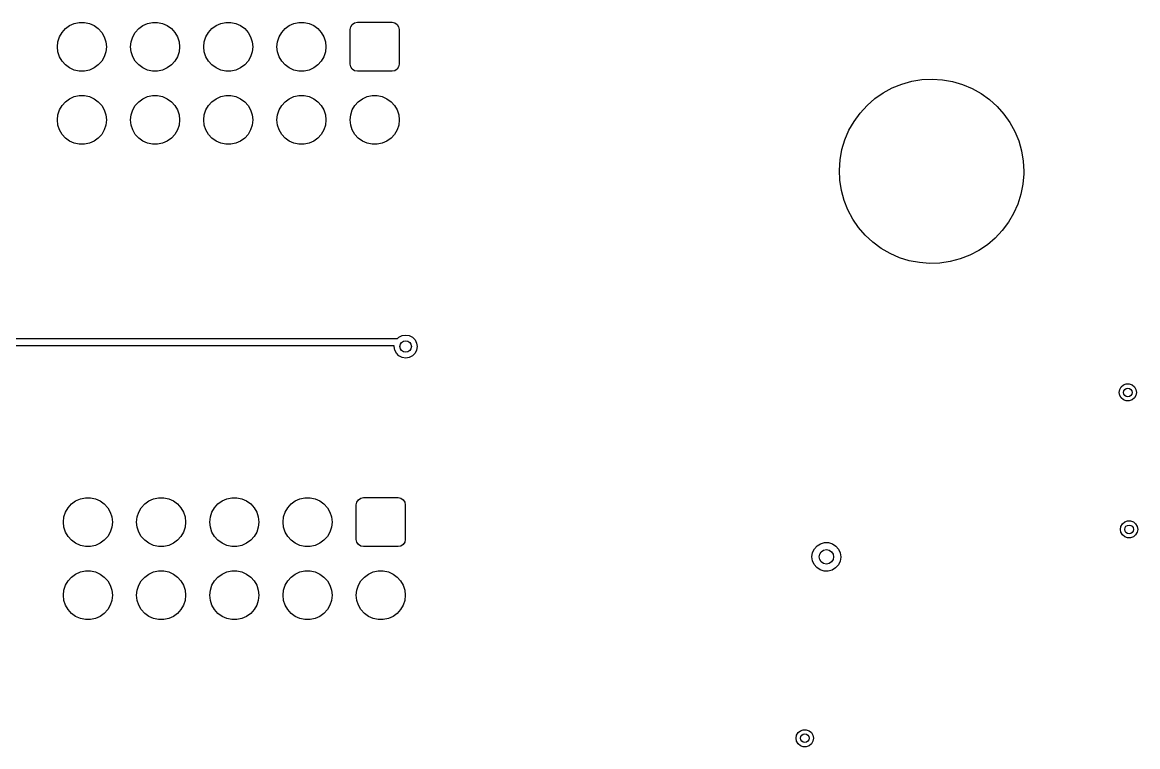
# Model space of a CAD drawing. Extents: x 2.07 to 8.39, y -4.89 to -0.98.
# Drawn here: x 6.864 to 8.388, y -1.98 to -0.99 of the extents above; entities that cross this region are included whole.
import ezdxf

# ---------------------------------------------------------------- set-up
doc = ezdxf.new("R2010")
doc.units = 0
doc.header["$MEASUREMENT"] = 0
doc.layers.add('BLACK', color=7, linetype='CONTINUOUS')

msp = doc.modelspace()

# ---------------------------------------------------------------- linework, layer by layer
at = {"layer": 'BLACK', "linetype": 'CONTINUOUS'}
for p, q in [((6.93533, -0.9917), (6.94217, -0.99024)), ((6.94217, -0.99024), (6.94917, -0.99024)), ((6.94917, -0.99024), (6.95601, -0.9917)), ((7.03533, -0.9917), (7.04217, -0.99024)), ((7.04217, -0.99024), (7.04917, -0.99024)), ((7.04917, -0.99024), (7.05601, -0.9917)), ((7.13533, -0.9917), (7.14217, -0.99024)), ((7.14217, -0.99024), (7.14917, -0.99024)), ((7.14917, -0.99024), (7.15601, -0.9917)), ((7.23533, -0.9917), (7.24217, -0.99024)), ((7.24217, -0.99024), (7.24917, -0.99024)), ((7.24917, -0.99024), (7.25601, -0.9917)), ((7.31828, -0.99081), (7.32205, -0.99006)), ((7.32205, -0.99006), (7.36929, -0.99006)), ((7.36929, -0.99006), (7.37306, -0.99081)), ((6.9151, -1.00991), (6.9186, -1.00385)), ((6.9186, -1.00385), (6.92328, -0.99865)), ((6.92328, -0.99865), (6.92894, -0.99454)), ((6.92894, -0.99454), (6.93533, -0.9917)), ((6.95601, -0.9917), (6.9624, -0.99454)), ((6.9624, -0.99454), (6.96806, -0.99865)), ((6.96806, -0.99865), (6.97274, -1.00385)), ((6.97274, -1.00385), (6.97624, -1.00991)), ((7.0151, -1.00991), (7.0186, -1.00385)), ((7.0186, -1.00385), (7.02328, -0.99865)), ((7.02328, -0.99865), (7.02894, -0.99454)), ((7.02894, -0.99454), (7.03533, -0.9917)), ((7.05601, -0.9917), (7.0624, -0.99454)), ((7.0624, -0.99454), (7.06806, -0.99865)), ((7.06806, -0.99865), (7.07274, -1.00385)), ((7.07274, -1.00385), (7.07624, -1.00991)), ((7.1151, -1.00991), (7.1186, -1.00385)), ((7.1186, -1.00385), (7.12328, -0.99865)), ((7.12328, -0.99865), (7.12894, -0.99454)), ((7.12894, -0.99454), (7.13533, -0.9917)), ((7.15601, -0.9917), (7.1624, -0.99454)), ((7.1624, -0.99454), (7.16806, -0.99865)), ((7.16806, -0.99865), (7.17274, -1.00385)), ((7.17274, -1.00385), (7.17624, -1.00991)), ((7.2151, -1.00991), (7.2186, -1.00385)), ((7.2186, -1.00385), (7.22328, -0.99865)), ((7.22328, -0.99865), (7.22894, -0.99454)), ((7.22894, -0.99454), (7.23533, -0.9917)), ((7.25601, -0.9917), (7.2624, -0.99454)), ((7.2624, -0.99454), (7.26806, -0.99865)), ((7.26806, -0.99865), (7.27274, -1.00385)), ((7.27274, -1.00385), (7.27624, -1.00991)), ((7.3122, -0.9999), (7.31295, -0.99613)), ((7.3122, -1.04715), (7.3122, -0.9999)), ((7.31295, -0.99613), (7.31509, -0.99294)), ((7.31509, -0.99294), (7.31828, -0.99081)), ((7.37306, -0.99081), (7.37625, -0.99294)), ((7.37625, -0.99294), (7.37838, -0.99613)), ((7.37838, -0.99613), (7.37913, -0.9999)), ((7.37913, -0.9999), (7.37913, -1.04715)), ((6.9122, -1.02352), (6.91294, -1.01657)), ((6.91294, -1.01657), (6.9151, -1.00991)), ((6.97624, -1.00991), (6.9784, -1.01657)), ((6.9784, -1.01657), (6.97913, -1.02352)), ((7.0122, -1.02352), (7.01294, -1.01657)), ((7.01294, -1.01657), (7.0151, -1.00991)), ((7.07624, -1.00991), (7.0784, -1.01657)), ((7.0784, -1.01657), (7.07913, -1.02352)), ((7.1122, -1.02352), (7.11294, -1.01657)), ((7.11294, -1.01657), (7.1151, -1.00991)), ((7.17624, -1.00991), (7.1784, -1.01657)), ((7.1784, -1.01657), (7.17913, -1.02352)), ((7.2122, -1.02352), (7.21294, -1.01657)), ((7.21294, -1.01657), (7.2151, -1.00991)), ((7.27624, -1.00991), (7.2784, -1.01657)), ((7.2784, -1.01657), (7.27913, -1.02352)), ((6.91294, -1.03048), (6.9122, -1.02352)), ((6.9151, -1.03713), (6.91294, -1.03048)), ((6.9784, -1.03048), (6.97624, -1.03713)), ((6.97913, -1.02352), (6.9784, -1.03048)), ((7.01294, -1.03048), (7.0122, -1.02352)), ((7.0151, -1.03713), (7.01294, -1.03048)), ((7.0784, -1.03048), (7.07624, -1.03713)), ((7.07913, -1.02352), (7.0784, -1.03048)), ((7.11294, -1.03048), (7.1122, -1.02352)), ((7.1151, -1.03713), (7.11294, -1.03048)), ((7.1784, -1.03048), (7.17624, -1.03713)), ((7.17913, -1.02352), (7.1784, -1.03048)), ((7.21294, -1.03048), (7.2122, -1.02352)), ((7.2151, -1.03713), (7.21294, -1.03048)), ((7.2784, -1.03048), (7.27624, -1.03713)), ((7.27913, -1.02352), (7.2784, -1.03048)), ((6.9186, -1.04319), (6.9151, -1.03713)), ((6.92328, -1.04839), (6.9186, -1.04319)), ((6.92894, -1.0525), (6.92328, -1.04839)), ((6.96806, -1.04839), (6.9624, -1.0525)), ((6.97274, -1.04319), (6.96806, -1.04839)), ((6.97624, -1.03713), (6.97274, -1.04319)), ((7.0186, -1.04319), (7.0151, -1.03713)), ((7.02328, -1.04839), (7.0186, -1.04319)), ((7.02894, -1.0525), (7.02328, -1.04839)), ((7.06806, -1.04839), (7.0624, -1.0525)), ((7.07274, -1.04319), (7.06806, -1.04839)), ((7.07624, -1.03713), (7.07274, -1.04319)), ((7.1186, -1.04319), (7.1151, -1.03713)), ((7.12328, -1.04839), (7.1186, -1.04319)), ((7.12894, -1.0525), (7.12328, -1.04839)), ((7.16806, -1.04839), (7.1624, -1.0525)), ((7.17274, -1.04319), (7.16806, -1.04839)), ((7.17624, -1.03713), (7.17274, -1.04319)), ((7.2186, -1.04319), (7.2151, -1.03713)), ((7.22328, -1.04839), (7.2186, -1.04319)), ((7.22894, -1.0525), (7.22328, -1.04839)), ((7.26806, -1.04839), (7.2624, -1.0525)), ((7.27274, -1.04319), (7.26806, -1.04839)), ((7.27624, -1.03713), (7.27274, -1.04319)), ((7.31295, -1.05091), (7.3122, -1.04715)), ((7.31509, -1.05411), (7.31295, -1.05091)), ((7.37838, -1.05091), (7.37625, -1.05411)), ((7.37913, -1.04715), (7.37838, -1.05091)), ((6.93533, -1.05535), (6.92894, -1.0525)), ((6.94217, -1.0568), (6.93533, -1.05535)), ((6.94917, -1.0568), (6.94217, -1.0568)), ((6.95601, -1.05535), (6.94917, -1.0568)), ((6.9624, -1.0525), (6.95601, -1.05535)), ((7.03533, -1.05535), (7.02894, -1.0525)), ((7.04217, -1.0568), (7.03533, -1.05535)), ((7.04917, -1.0568), (7.04217, -1.0568)), ((7.05601, -1.05535), (7.04917, -1.0568)), ((7.0624, -1.0525), (7.05601, -1.05535)), ((7.13533, -1.05535), (7.12894, -1.0525)), ((7.14217, -1.0568), (7.13533, -1.05535)), ((7.14917, -1.0568), (7.14217, -1.0568)), ((7.15601, -1.05535), (7.14917, -1.0568)), ((7.1624, -1.0525), (7.15601, -1.05535)), ((7.23533, -1.05535), (7.22894, -1.0525)), ((7.24217, -1.0568), (7.23533, -1.05535)), ((7.24917, -1.0568), (7.24217, -1.0568)), ((7.25601, -1.05535), (7.24917, -1.0568)), ((7.2624, -1.0525), (7.25601, -1.05535)), ((7.31828, -1.05624), (7.31509, -1.05411)), ((7.32205, -1.05699), (7.31828, -1.05624)), ((7.36929, -1.05699), (7.32205, -1.05699)), ((7.37306, -1.05624), (7.36929, -1.05699)), ((7.37625, -1.05411), (7.37306, -1.05624)), ((8.04029, -1.0864), (8.05266, -1.07971)), ((8.05266, -1.07971), (8.0657, -1.07444)), ((8.0657, -1.07444), (8.07925, -1.07066)), ((8.07925, -1.07066), (8.09313, -1.06841)), ((8.09313, -1.06841), (8.10718, -1.06772)), ((8.10718, -1.06772), (8.12122, -1.0686)), ((8.12122, -1.0686), (8.13507, -1.07105)), ((8.13507, -1.07105), (8.14856, -1.07502)), ((8.14856, -1.07502), (8.16153, -1.08047)), ((8.16153, -1.08047), (8.1738, -1.08733)), ((6.92328, -1.09865), (6.92894, -1.09454)), ((6.92894, -1.09454), (6.93533, -1.0917)), ((6.93533, -1.0917), (6.94217, -1.09024)), ((6.94217, -1.09024), (6.94917, -1.09024)), ((6.94917, -1.09024), (6.95601, -1.0917)), ((6.95601, -1.0917), (6.9624, -1.09454)), ((6.9624, -1.09454), (6.96806, -1.09865)), ((7.02328, -1.09865), (7.02894, -1.09454)), ((7.02894, -1.09454), (7.03533, -1.0917)), ((7.03533, -1.0917), (7.04217, -1.09024)), ((7.04217, -1.09024), (7.04917, -1.09024)), ((7.04917, -1.09024), (7.05601, -1.0917)), ((7.05601, -1.0917), (7.0624, -1.09454)), ((7.0624, -1.09454), (7.06806, -1.09865)), ((7.12328, -1.09865), (7.12894, -1.09454)), ((7.12894, -1.09454), (7.13533, -1.0917)), ((7.13533, -1.0917), (7.14217, -1.09024)), ((7.14217, -1.09024), (7.14917, -1.09024)), ((7.14917, -1.09024), (7.15601, -1.0917)), ((7.15601, -1.0917), (7.1624, -1.09454)), ((7.1624, -1.09454), (7.16806, -1.09865)), ((7.22328, -1.09865), (7.22894, -1.09454)), ((7.22894, -1.09454), (7.23533, -1.0917)), ((7.23533, -1.0917), (7.24217, -1.09024)), ((7.24217, -1.09024), (7.24917, -1.09024)), ((7.24917, -1.09024), (7.25601, -1.0917)), ((7.25601, -1.0917), (7.2624, -1.09454)), ((7.2624, -1.09454), (7.26806, -1.09865)), ((7.32328, -1.09865), (7.32894, -1.09454)), ((7.32894, -1.09454), (7.33533, -1.0917)), ((7.33533, -1.0917), (7.34217, -1.09024)), ((7.34217, -1.09024), (7.34917, -1.09024)), ((7.34917, -1.09024), (7.35601, -1.0917)), ((7.35601, -1.0917), (7.3624, -1.09454)), ((7.3624, -1.09454), (7.36806, -1.09865)), ((8.01815, -1.10369), (8.02874, -1.09442)), ((8.02874, -1.09442), (8.04029, -1.0864)), ((8.1738, -1.08733), (8.18524, -1.09552)), ((8.18524, -1.09552), (8.19569, -1.10493)), ((6.91294, -1.11657), (6.9151, -1.10991)), ((6.9151, -1.10991), (6.9186, -1.10385)), ((6.9186, -1.10385), (6.92328, -1.09865)), ((6.96806, -1.09865), (6.97274, -1.10385)), ((6.97274, -1.10385), (6.97624, -1.10991)), ((6.97624, -1.10991), (6.9784, -1.11657)), ((7.01294, -1.11657), (7.0151, -1.10991)), ((7.0151, -1.10991), (7.0186, -1.10385)), ((7.0186, -1.10385), (7.02328, -1.09865)), ((7.06806, -1.09865), (7.07274, -1.10385)), ((7.07274, -1.10385), (7.07624, -1.10991)), ((7.07624, -1.10991), (7.0784, -1.11657)), ((7.11294, -1.11657), (7.1151, -1.10991)), ((7.1151, -1.10991), (7.1186, -1.10385)), ((7.1186, -1.10385), (7.12328, -1.09865)), ((7.16806, -1.09865), (7.17274, -1.10385)), ((7.17274, -1.10385), (7.17624, -1.10991)), ((7.17624, -1.10991), (7.1784, -1.11657)), ((7.21294, -1.11657), (7.2151, -1.10991)), ((7.2151, -1.10991), (7.2186, -1.10385)), ((7.2186, -1.10385), (7.22328, -1.09865)), ((7.26806, -1.09865), (7.27274, -1.10385)), ((7.27274, -1.10385), (7.27624, -1.10991)), ((7.27624, -1.10991), (7.2784, -1.11657)), ((7.31294, -1.11657), (7.3151, -1.10991)), ((7.3151, -1.10991), (7.3186, -1.10385)), ((7.3186, -1.10385), (7.32328, -1.09865)), ((7.36806, -1.09865), (7.37274, -1.10385)), ((7.37274, -1.10385), (7.37624, -1.10991)), ((7.37624, -1.10991), (7.3784, -1.11657)), ((8.00867, -1.11408), (8.01815, -1.10369)), ((8.19569, -1.10493), (8.20503, -1.11545)), ((6.9122, -1.12352), (6.91294, -1.11657)), ((6.91294, -1.13048), (6.9122, -1.12352)), ((6.9784, -1.11657), (6.97913, -1.12352)), ((6.97913, -1.12352), (6.9784, -1.13048)), ((7.0122, -1.12352), (7.01294, -1.11657)), ((7.01294, -1.13048), (7.0122, -1.12352)), ((7.0784, -1.11657), (7.07913, -1.12352)), ((7.07913, -1.12352), (7.0784, -1.13048)), ((7.1122, -1.12352), (7.11294, -1.11657)), ((7.11294, -1.13048), (7.1122, -1.12352)), ((7.1784, -1.11657), (7.17913, -1.12352)), ((7.17913, -1.12352), (7.1784, -1.13048)), ((7.2122, -1.12352), (7.21294, -1.11657)), ((7.21294, -1.13048), (7.2122, -1.12352)), ((7.2784, -1.11657), (7.27913, -1.12352)), ((7.27913, -1.12352), (7.2784, -1.13048)), ((7.3122, -1.12352), (7.31294, -1.11657)), ((7.31294, -1.13048), (7.3122, -1.12352)), ((7.3784, -1.11657), (7.37913, -1.12352)), ((7.37913, -1.12352), (7.3784, -1.13048)), ((7.99345, -1.13768), (8.0004, -1.12545)), ((8.0004, -1.12545), (8.00867, -1.11408)), ((8.20503, -1.11545), (8.21314, -1.12694)), ((8.21314, -1.12694), (8.21992, -1.13926)), ((6.9151, -1.13713), (6.91294, -1.13048)), ((6.9186, -1.14319), (6.9151, -1.13713)), ((6.97624, -1.13713), (6.97274, -1.14319)), ((6.9784, -1.13048), (6.97624, -1.13713)), ((7.0151, -1.13713), (7.01294, -1.13048)), ((7.0186, -1.14319), (7.0151, -1.13713)), ((7.07624, -1.13713), (7.07274, -1.14319)), ((7.0784, -1.13048), (7.07624, -1.13713)), ((7.1151, -1.13713), (7.11294, -1.13048)), ((7.1186, -1.14319), (7.1151, -1.13713)), ((7.17624, -1.13713), (7.17274, -1.14319)), ((7.1784, -1.13048), (7.17624, -1.13713)), ((7.2151, -1.13713), (7.21294, -1.13048)), ((7.2186, -1.14319), (7.2151, -1.13713)), ((7.27624, -1.13713), (7.27274, -1.14319)), ((7.2784, -1.13048), (7.27624, -1.13713)), ((7.3151, -1.13713), (7.31294, -1.13048)), ((7.3186, -1.14319), (7.3151, -1.13713)), ((7.37624, -1.13713), (7.37274, -1.14319)), ((7.3784, -1.13048), (7.37624, -1.13713)), ((7.98791, -1.15061), (7.99345, -1.13768)), ((8.21992, -1.13926), (8.22528, -1.15227)), ((6.92328, -1.14839), (6.9186, -1.14319)), ((6.92894, -1.1525), (6.92328, -1.14839)), ((6.93533, -1.15535), (6.92894, -1.1525)), ((6.94217, -1.1568), (6.93533, -1.15535)), ((6.94917, -1.1568), (6.94217, -1.1568)), ((6.95601, -1.15535), (6.94917, -1.1568)), ((6.9624, -1.1525), (6.95601, -1.15535)), ((6.96806, -1.14839), (6.9624, -1.1525)), ((6.97274, -1.14319), (6.96806, -1.14839)), ((7.02328, -1.14839), (7.0186, -1.14319)), ((7.02894, -1.1525), (7.02328, -1.14839)), ((7.03533, -1.15535), (7.02894, -1.1525)), ((7.04217, -1.1568), (7.03533, -1.15535)), ((7.04917, -1.1568), (7.04217, -1.1568)), ((7.05601, -1.15535), (7.04917, -1.1568)), ((7.0624, -1.1525), (7.05601, -1.15535)), ((7.06806, -1.14839), (7.0624, -1.1525)), ((7.07274, -1.14319), (7.06806, -1.14839)), ((7.12328, -1.14839), (7.1186, -1.14319)), ((7.12894, -1.1525), (7.12328, -1.14839)), ((7.13533, -1.15535), (7.12894, -1.1525)), ((7.14217, -1.1568), (7.13533, -1.15535)), ((7.14917, -1.1568), (7.14217, -1.1568)), ((7.15601, -1.15535), (7.14917, -1.1568)), ((7.1624, -1.1525), (7.15601, -1.15535)), ((7.16806, -1.14839), (7.1624, -1.1525)), ((7.17274, -1.14319), (7.16806, -1.14839)), ((7.22328, -1.14839), (7.2186, -1.14319)), ((7.22894, -1.1525), (7.22328, -1.14839)), ((7.23533, -1.15535), (7.22894, -1.1525)), ((7.24217, -1.1568), (7.23533, -1.15535)), ((7.24917, -1.1568), (7.24217, -1.1568)), ((7.25601, -1.15535), (7.24917, -1.1568)), ((7.2624, -1.1525), (7.25601, -1.15535)), ((7.26806, -1.14839), (7.2624, -1.1525)), ((7.27274, -1.14319), (7.26806, -1.14839)), ((7.32328, -1.14839), (7.3186, -1.14319)), ((7.32894, -1.1525), (7.32328, -1.14839)), ((7.33533, -1.15535), (7.32894, -1.1525)), ((7.34217, -1.1568), (7.33533, -1.15535)), ((7.34917, -1.1568), (7.34217, -1.1568)), ((7.35601, -1.15535), (7.34917, -1.1568)), ((7.3624, -1.1525), (7.35601, -1.15535)), ((7.36806, -1.14839), (7.3624, -1.1525)), ((7.37274, -1.14319), (7.36806, -1.14839)), ((7.98385, -1.16408), (7.98791, -1.15061)), ((8.22528, -1.15227), (8.22915, -1.16579)), ((7.98131, -1.17791), (7.98385, -1.16408)), ((8.22915, -1.16579), (8.2315, -1.17966)), ((7.98033, -1.19194), (7.98131, -1.17791)), ((8.2315, -1.17966), (8.23228, -1.1937)), ((7.98092, -1.20599), (7.98033, -1.19194)), ((8.23223, -1.19722), (8.23106, -1.21123)), ((8.23228, -1.1937), (8.23223, -1.19722)), ((7.98307, -1.21989), (7.98092, -1.20599)), ((8.23106, -1.21123), (8.22833, -1.22503)), ((7.98676, -1.23347), (7.98307, -1.21989)), ((7.99193, -1.24655), (7.98676, -1.23347)), ((8.22833, -1.22503), (8.22407, -1.23844)), ((7.99854, -1.25896), (7.99193, -1.24655)), ((8.22407, -1.23844), (8.21835, -1.25129)), ((8.00648, -1.27057), (7.99854, -1.25896)), ((8.21123, -1.26342), (8.20281, -1.27468)), ((8.21835, -1.25129), (8.21123, -1.26342)), ((8.01567, -1.28122), (8.00648, -1.27057)), ((8.20281, -1.27468), (8.19318, -1.28494)), ((8.02599, -1.29077), (8.01567, -1.28122)), ((8.03731, -1.29912), (8.02599, -1.29077)), ((8.18247, -1.29405), (8.17081, -1.30192)), ((8.19318, -1.28494), (8.18247, -1.29405)), ((8.0495, -1.30615), (8.03731, -1.29912)), ((8.06238, -1.31178), (8.0495, -1.30615)), ((8.15834, -1.30843), (8.14523, -1.31352)), ((8.17081, -1.30192), (8.15834, -1.30843)), ((8.07582, -1.31594), (8.06238, -1.31178)), ((8.08964, -1.31858), (8.07582, -1.31594)), ((8.10366, -1.31966), (8.08964, -1.31858)), ((8.11772, -1.31917), (8.10366, -1.31966)), ((8.13163, -1.31711), (8.11772, -1.31917)), ((8.14523, -1.31352), (8.13163, -1.31711)), ((6.69802, -1.42224), (7.37698, -1.42224)), ((7.37698, -1.42224), (7.37872, -1.42051)), ((7.37872, -1.42051), (7.38311, -1.41827)), ((7.38311, -1.41827), (7.38797, -1.4175)), ((7.38797, -1.4175), (7.39284, -1.41827)), ((7.39284, -1.41827), (7.39723, -1.42051)), ((7.39723, -1.42051), (7.40071, -1.42399)), ((7.40071, -1.42399), (7.40295, -1.42838)), ((7.40295, -1.42838), (7.40372, -1.43325)), ((7.37241, -1.43209), (6.69802, -1.43209)), ((7.37222, -1.43325), (7.37241, -1.43209)), ((7.373, -1.43811), (7.37222, -1.43325)), ((7.37523, -1.4425), (7.373, -1.43811)), ((7.37872, -1.44599), (7.37523, -1.4425)), ((7.38311, -1.44823), (7.37872, -1.44599)), ((7.39723, -1.44599), (7.39284, -1.44823)), ((7.40071, -1.4425), (7.39723, -1.44599)), ((7.40295, -1.43811), (7.40071, -1.4425)), ((7.40372, -1.43325), (7.40295, -1.43811)), ((7.38797, -1.449), (7.38311, -1.44823)), ((7.39284, -1.44823), (7.38797, -1.449)), ((8.3625, -1.49591), (8.36321, -1.49187)), ((8.36321, -1.49187), (8.36526, -1.48831)), ((8.36526, -1.48831), (8.36841, -1.48568)), ((8.36841, -1.48568), (8.37226, -1.48427)), ((8.37226, -1.48427), (8.37636, -1.48427)), ((8.37636, -1.48427), (8.38022, -1.48568)), ((8.38022, -1.48568), (8.38336, -1.48831)), ((8.38336, -1.48831), (8.38541, -1.49187)), ((8.38541, -1.49187), (8.38612, -1.49591)), ((8.36321, -1.49995), (8.3625, -1.49591)), ((8.36526, -1.5035), (8.36321, -1.49995)), ((8.36841, -1.50613), (8.36526, -1.5035)), ((8.37226, -1.50754), (8.36841, -1.50613)), ((8.37636, -1.50754), (8.37226, -1.50754)), ((8.38022, -1.50613), (8.37636, -1.50754)), ((8.38336, -1.5035), (8.38022, -1.50613)), ((8.38541, -1.49995), (8.38336, -1.5035)), ((8.38612, -1.49591), (8.38541, -1.49995)), ((6.93154, -1.64826), (6.9372, -1.64415)), ((6.9372, -1.64415), (6.9436, -1.6413)), ((6.9436, -1.6413), (6.95044, -1.63985)), ((6.95044, -1.63985), (6.95744, -1.63985)), ((6.95744, -1.63985), (6.96428, -1.6413)), ((6.96428, -1.6413), (6.97067, -1.64415)), ((6.97067, -1.64415), (6.97633, -1.64826)), ((7.03154, -1.64826), (7.0372, -1.64415)), ((7.0372, -1.64415), (7.0436, -1.6413)), ((7.0436, -1.6413), (7.05044, -1.63985)), ((7.05044, -1.63985), (7.05743, -1.63985)), ((7.05743, -1.63985), (7.06428, -1.6413)), ((7.06428, -1.6413), (7.07067, -1.64415)), ((7.07067, -1.64415), (7.07633, -1.64826)), ((7.13154, -1.64826), (7.1372, -1.64415)), ((7.1372, -1.64415), (7.1436, -1.6413)), ((7.1436, -1.6413), (7.15044, -1.63985)), ((7.15044, -1.63985), (7.15743, -1.63985)), ((7.15743, -1.63985), (7.16428, -1.6413)), ((7.16428, -1.6413), (7.17067, -1.64415)), ((7.17067, -1.64415), (7.17633, -1.64826)), ((7.23154, -1.64826), (7.2372, -1.64415)), ((7.2372, -1.64415), (7.2436, -1.6413)), ((7.2436, -1.6413), (7.25044, -1.63985)), ((7.25044, -1.63985), (7.25744, -1.63985)), ((7.25744, -1.63985), (7.26428, -1.6413)), ((7.26428, -1.6413), (7.27067, -1.64415)), ((7.27067, -1.64415), (7.27633, -1.64826)), ((7.32122, -1.64574), (7.32336, -1.64255)), ((7.32336, -1.64255), (7.32655, -1.64041)), ((7.32655, -1.64041), (7.33031, -1.63967)), ((7.33031, -1.63967), (7.37756, -1.63967)), ((7.37756, -1.63967), (7.38133, -1.64041)), ((7.38133, -1.64041), (7.38452, -1.64255)), ((7.38452, -1.64255), (7.38665, -1.64574)), ((6.9212, -1.66617), (6.92337, -1.65952)), ((6.92337, -1.65952), (6.92686, -1.65346)), ((6.92686, -1.65346), (6.93154, -1.64826)), ((6.97633, -1.64826), (6.98101, -1.65346)), ((6.98101, -1.65346), (6.98451, -1.65952)), ((6.98451, -1.65952), (6.98667, -1.66617)), ((7.0212, -1.66617), (7.02337, -1.65952)), ((7.02337, -1.65952), (7.02686, -1.65346)), ((7.02686, -1.65346), (7.03154, -1.64826)), ((7.07633, -1.64826), (7.08101, -1.65346)), ((7.08101, -1.65346), (7.08451, -1.65952)), ((7.08451, -1.65952), (7.08667, -1.66617)), ((7.1212, -1.66617), (7.12337, -1.65952)), ((7.12337, -1.65952), (7.12686, -1.65346)), ((7.12686, -1.65346), (7.13154, -1.64826)), ((7.17633, -1.64826), (7.18101, -1.65346)), ((7.18101, -1.65346), (7.18451, -1.65952)), ((7.18451, -1.65952), (7.18667, -1.66617)), ((7.2212, -1.66617), (7.22337, -1.65952)), ((7.22337, -1.65952), (7.22686, -1.65346)), ((7.22686, -1.65346), (7.23154, -1.64826)), ((7.27633, -1.64826), (7.28101, -1.65346)), ((7.28101, -1.65346), (7.28451, -1.65952)), ((7.28451, -1.65952), (7.28667, -1.66617)), ((7.32047, -1.64951), (7.32122, -1.64574)), ((7.32047, -1.69675), (7.32047, -1.64951)), ((7.38665, -1.64574), (7.3874, -1.64951)), ((7.3874, -1.64951), (7.3874, -1.69675)), ((6.92047, -1.67313), (6.9212, -1.66617)), ((6.9212, -1.68009), (6.92047, -1.67313)), ((6.98667, -1.66617), (6.9874, -1.67313)), ((6.9874, -1.67313), (6.98667, -1.68009)), ((7.02047, -1.67313), (7.0212, -1.66617)), ((7.0212, -1.68009), (7.02047, -1.67313)), ((7.08667, -1.66617), (7.0874, -1.67313)), ((7.0874, -1.67313), (7.08667, -1.68009)), ((7.12047, -1.67313), (7.1212, -1.66617)), ((7.1212, -1.68009), (7.12047, -1.67313)), ((7.18667, -1.66617), (7.1874, -1.67313)), ((7.1874, -1.67313), (7.18667, -1.68009)), ((7.22047, -1.67313), (7.2212, -1.66617)), ((7.2212, -1.68009), (7.22047, -1.67313)), ((7.28667, -1.66617), (7.2874, -1.67313)), ((7.2874, -1.67313), (7.28667, -1.68009)), ((8.36489, -1.67903), (8.36694, -1.67548)), ((8.36694, -1.67548), (8.37008, -1.67284)), ((8.37008, -1.67284), (8.37393, -1.67144)), ((8.37393, -1.67144), (8.37804, -1.67144)), ((8.37804, -1.67144), (8.38189, -1.67284)), ((8.38189, -1.67284), (8.38503, -1.67548)), ((8.38503, -1.67548), (8.38708, -1.67903)), ((6.92337, -1.68674), (6.9212, -1.68009)), ((6.92686, -1.6928), (6.92337, -1.68674)), ((6.98451, -1.68674), (6.98101, -1.6928)), ((6.98667, -1.68009), (6.98451, -1.68674)), ((7.02337, -1.68674), (7.0212, -1.68009)), ((7.02686, -1.6928), (7.02337, -1.68674)), ((7.08451, -1.68674), (7.08101, -1.6928)), ((7.08667, -1.68009), (7.08451, -1.68674)), ((7.12337, -1.68674), (7.1212, -1.68009)), ((7.12686, -1.6928), (7.12337, -1.68674)), ((7.18451, -1.68674), (7.18101, -1.6928)), ((7.18667, -1.68009), (7.18451, -1.68674)), ((7.22337, -1.68674), (7.2212, -1.68009)), ((7.22686, -1.6928), (7.22337, -1.68674)), ((7.28451, -1.68674), (7.28101, -1.6928)), ((7.28667, -1.68009), (7.28451, -1.68674)), ((8.36417, -1.68307), (8.36489, -1.67903)), ((8.36489, -1.68711), (8.36417, -1.68307)), ((8.36694, -1.69066), (8.36489, -1.68711)), ((8.37008, -1.6933), (8.36694, -1.69066)), ((8.38503, -1.69066), (8.38189, -1.6933)), ((8.38708, -1.68711), (8.38503, -1.69066)), ((8.38708, -1.67903), (8.3878, -1.68307)), ((8.3878, -1.68307), (8.38708, -1.68711)), ((6.93154, -1.698), (6.92686, -1.6928)), ((6.9372, -1.70211), (6.93154, -1.698)), ((6.9436, -1.70496), (6.9372, -1.70211)), ((6.95044, -1.70641), (6.9436, -1.70496)), ((6.96428, -1.70496), (6.95744, -1.70641)), ((6.97067, -1.70211), (6.96428, -1.70496)), ((6.97633, -1.698), (6.97067, -1.70211)), ((6.98101, -1.6928), (6.97633, -1.698)), ((7.03154, -1.698), (7.02686, -1.6928)), ((7.0372, -1.70211), (7.03154, -1.698)), ((7.0436, -1.70496), (7.0372, -1.70211)), ((7.05044, -1.70641), (7.0436, -1.70496)), ((7.06428, -1.70496), (7.05743, -1.70641)), ((7.07067, -1.70211), (7.06428, -1.70496)), ((7.07633, -1.698), (7.07067, -1.70211)), ((7.08101, -1.6928), (7.07633, -1.698)), ((7.13154, -1.698), (7.12686, -1.6928)), ((7.1372, -1.70211), (7.13154, -1.698)), ((7.1436, -1.70496), (7.1372, -1.70211)), ((7.15044, -1.70641), (7.1436, -1.70496)), ((7.16428, -1.70496), (7.15743, -1.70641)), ((7.17067, -1.70211), (7.16428, -1.70496)), ((7.17633, -1.698), (7.17067, -1.70211)), ((7.18101, -1.6928), (7.17633, -1.698)), ((7.23154, -1.698), (7.22686, -1.6928)), ((7.2372, -1.70211), (7.23154, -1.698)), ((7.2436, -1.70496), (7.2372, -1.70211)), ((7.25044, -1.70641), (7.2436, -1.70496)), ((7.26428, -1.70496), (7.25744, -1.70641)), ((7.27067, -1.70211), (7.26428, -1.70496)), ((7.27633, -1.698), (7.27067, -1.70211)), ((7.28101, -1.6928), (7.27633, -1.698)), ((7.32122, -1.70052), (7.32047, -1.69675)), ((7.32336, -1.70371), (7.32122, -1.70052)), ((7.32655, -1.70585), (7.32336, -1.70371)), ((7.33031, -1.70659), (7.32655, -1.70585)), ((7.38133, -1.70585), (7.37756, -1.70659)), ((7.38452, -1.70371), (7.38133, -1.70585)), ((7.38665, -1.70052), (7.38452, -1.70371)), ((7.3874, -1.69675), (7.38665, -1.70052)), ((7.94615, -1.70986), (7.94984, -1.70568)), ((7.94984, -1.70568), (7.95456, -1.7027)), ((7.95456, -1.7027), (7.95993, -1.70117)), ((7.95993, -1.70117), (7.96551, -1.7012)), ((7.96551, -1.7012), (7.97086, -1.7028)), ((7.97086, -1.7028), (7.97554, -1.70584)), ((7.97554, -1.70584), (7.97918, -1.71006)), ((8.37393, -1.6947), (8.37008, -1.6933)), ((8.37804, -1.6947), (8.37393, -1.6947)), ((8.38189, -1.6933), (8.37804, -1.6947)), ((6.95744, -1.70641), (6.95044, -1.70641)), ((7.05743, -1.70641), (7.05044, -1.70641)), ((7.15743, -1.70641), (7.15044, -1.70641)), ((7.25744, -1.70641), (7.25044, -1.70641)), ((7.37756, -1.70659), (7.33031, -1.70659)), ((7.94291, -1.72043), (7.94377, -1.71491)), ((7.94364, -1.72596), (7.94291, -1.72043)), ((7.94377, -1.71491), (7.94615, -1.70986)), ((7.97918, -1.71006), (7.98149, -1.71514)), ((7.98228, -1.72115), (7.98135, -1.72665)), ((7.98149, -1.71514), (7.98228, -1.72067)), ((7.98228, -1.72067), (7.98228, -1.72115)), ((7.94589, -1.73107), (7.94364, -1.72596)), ((7.94948, -1.73534), (7.94589, -1.73107)), ((7.95412, -1.73844), (7.94948, -1.73534)), ((7.97517, -1.73581), (7.97042, -1.73874)), ((7.97892, -1.73168), (7.97517, -1.73581)), ((7.98135, -1.72665), (7.97892, -1.73168)), ((6.92686, -1.75346), (6.93154, -1.74826)), ((6.93154, -1.74826), (6.9372, -1.74415)), ((6.9372, -1.74415), (6.9436, -1.7413)), ((6.9436, -1.7413), (6.95044, -1.73985)), ((6.95044, -1.73985), (6.95744, -1.73985)), ((6.95744, -1.73985), (6.96428, -1.7413)), ((6.96428, -1.7413), (6.97067, -1.74415)), ((6.97067, -1.74415), (6.97633, -1.74826)), ((6.97633, -1.74826), (6.98101, -1.75346)), ((7.02686, -1.75346), (7.03154, -1.74826)), ((7.03154, -1.74826), (7.0372, -1.74415)), ((7.0372, -1.74415), (7.0436, -1.7413)), ((7.0436, -1.7413), (7.05044, -1.73985)), ((7.05044, -1.73985), (7.05743, -1.73985)), ((7.05743, -1.73985), (7.06428, -1.7413)), ((7.06428, -1.7413), (7.07067, -1.74415)), ((7.07067, -1.74415), (7.07633, -1.74826)), ((7.07633, -1.74826), (7.08101, -1.75346)), ((7.12686, -1.75346), (7.13154, -1.74826)), ((7.13154, -1.74826), (7.1372, -1.74415)), ((7.1372, -1.74415), (7.1436, -1.7413)), ((7.1436, -1.7413), (7.15044, -1.73985)), ((7.15044, -1.73985), (7.15743, -1.73985)), ((7.15743, -1.73985), (7.16428, -1.7413)), ((7.16428, -1.7413), (7.17067, -1.74415)), ((7.17067, -1.74415), (7.17633, -1.74826)), ((7.17633, -1.74826), (7.18101, -1.75346)), ((7.22686, -1.75346), (7.23154, -1.74826)), ((7.23154, -1.74826), (7.2372, -1.74415)), ((7.2372, -1.74415), (7.2436, -1.7413)), ((7.2436, -1.7413), (7.25044, -1.73985)), ((7.25044, -1.73985), (7.25744, -1.73985)), ((7.25744, -1.73985), (7.26428, -1.7413)), ((7.26428, -1.7413), (7.27067, -1.74415)), ((7.27067, -1.74415), (7.27633, -1.74826)), ((7.27633, -1.74826), (7.28101, -1.75346)), ((7.32686, -1.75346), (7.33154, -1.74826)), ((7.33154, -1.74826), (7.3372, -1.74415)), ((7.3372, -1.74415), (7.3436, -1.7413)), ((7.3436, -1.7413), (7.35044, -1.73985)), ((7.35044, -1.73985), (7.35743, -1.73985)), ((7.35743, -1.73985), (7.36428, -1.7413)), ((7.36428, -1.7413), (7.37067, -1.74415)), ((7.37067, -1.74415), (7.37633, -1.74826)), ((7.37633, -1.74826), (7.38101, -1.75346)), ((7.95945, -1.7401), (7.95412, -1.73844)), ((7.96503, -1.7402), (7.95945, -1.7401)), ((7.97042, -1.73874), (7.96503, -1.7402)), ((6.92047, -1.77313), (6.9212, -1.76617)), ((6.9212, -1.76617), (6.92337, -1.75952)), ((6.92337, -1.75952), (6.92686, -1.75346)), ((6.98101, -1.75346), (6.98451, -1.75952)), ((6.98451, -1.75952), (6.98667, -1.76617)), ((6.98667, -1.76617), (6.9874, -1.77313)), ((7.02047, -1.77313), (7.0212, -1.76617)), ((7.0212, -1.76617), (7.02337, -1.75952)), ((7.02337, -1.75952), (7.02686, -1.75346)), ((7.08101, -1.75346), (7.08451, -1.75952)), ((7.08451, -1.75952), (7.08667, -1.76617)), ((7.08667, -1.76617), (7.0874, -1.77313)), ((7.12047, -1.77313), (7.1212, -1.76617)), ((7.1212, -1.76617), (7.12337, -1.75952)), ((7.12337, -1.75952), (7.12686, -1.75346)), ((7.18101, -1.75346), (7.18451, -1.75952)), ((7.18451, -1.75952), (7.18667, -1.76617)), ((7.18667, -1.76617), (7.1874, -1.77313)), ((7.22047, -1.77313), (7.2212, -1.76617)), ((7.2212, -1.76617), (7.22337, -1.75952)), ((7.22337, -1.75952), (7.22686, -1.75346)), ((7.28101, -1.75346), (7.28451, -1.75952)), ((7.28451, -1.75952), (7.28667, -1.76617)), ((7.28667, -1.76617), (7.2874, -1.77313)), ((7.32047, -1.77313), (7.3212, -1.76617)), ((7.3212, -1.76617), (7.32337, -1.75952)), ((7.32337, -1.75952), (7.32686, -1.75346)), ((7.38101, -1.75346), (7.38451, -1.75952)), ((7.38451, -1.75952), (7.38667, -1.76617)), ((7.38667, -1.76617), (7.3874, -1.77313)), ((6.9212, -1.78009), (6.92047, -1.77313)), ((6.92337, -1.78674), (6.9212, -1.78009)), ((6.98667, -1.78009), (6.98451, -1.78674)), ((6.9874, -1.77313), (6.98667, -1.78009)), ((7.0212, -1.78009), (7.02047, -1.77313)), ((7.02337, -1.78674), (7.0212, -1.78009)), ((7.08667, -1.78009), (7.08451, -1.78674)), ((7.0874, -1.77313), (7.08667, -1.78009)), ((7.1212, -1.78009), (7.12047, -1.77313)), ((7.12337, -1.78674), (7.1212, -1.78009)), ((7.18667, -1.78009), (7.18451, -1.78674)), ((7.1874, -1.77313), (7.18667, -1.78009)), ((7.2212, -1.78009), (7.22047, -1.77313)), ((7.22337, -1.78674), (7.2212, -1.78009)), ((7.28667, -1.78009), (7.28451, -1.78674)), ((7.2874, -1.77313), (7.28667, -1.78009)), ((7.3212, -1.78009), (7.32047, -1.77313)), ((7.32337, -1.78674), (7.3212, -1.78009)), ((7.38667, -1.78009), (7.38451, -1.78674)), ((7.3874, -1.77313), (7.38667, -1.78009)), ((6.92686, -1.7928), (6.92337, -1.78674)), ((6.93154, -1.798), (6.92686, -1.7928)), ((6.98101, -1.7928), (6.97633, -1.798)), ((6.98451, -1.78674), (6.98101, -1.7928)), ((7.02686, -1.7928), (7.02337, -1.78674)), ((7.03154, -1.798), (7.02686, -1.7928)), ((7.08101, -1.7928), (7.07633, -1.798)), ((7.08451, -1.78674), (7.08101, -1.7928)), ((7.12686, -1.7928), (7.12337, -1.78674)), ((7.13154, -1.798), (7.12686, -1.7928)), ((7.18101, -1.7928), (7.17633, -1.798)), ((7.18451, -1.78674), (7.18101, -1.7928)), ((7.22686, -1.7928), (7.22337, -1.78674)), ((7.23154, -1.798), (7.22686, -1.7928)), ((7.28101, -1.7928), (7.27633, -1.798)), ((7.28451, -1.78674), (7.28101, -1.7928)), ((7.32686, -1.7928), (7.32337, -1.78674)), ((7.33154, -1.798), (7.32686, -1.7928)), ((7.38101, -1.7928), (7.37633, -1.798)), ((7.38451, -1.78674), (7.38101, -1.7928)), ((6.9372, -1.80211), (6.93154, -1.798)), ((6.9436, -1.80496), (6.9372, -1.80211)), ((6.95044, -1.80641), (6.9436, -1.80496)), ((6.95744, -1.80641), (6.95044, -1.80641)), ((6.96428, -1.80496), (6.95744, -1.80641)), ((6.97067, -1.80211), (6.96428, -1.80496)), ((6.97633, -1.798), (6.97067, -1.80211)), ((7.0372, -1.80211), (7.03154, -1.798)), ((7.0436, -1.80496), (7.0372, -1.80211)), ((7.05044, -1.80641), (7.0436, -1.80496)), ((7.05743, -1.80641), (7.05044, -1.80641)), ((7.06428, -1.80496), (7.05743, -1.80641)), ((7.07067, -1.80211), (7.06428, -1.80496)), ((7.07633, -1.798), (7.07067, -1.80211)), ((7.1372, -1.80211), (7.13154, -1.798)), ((7.1436, -1.80496), (7.1372, -1.80211)), ((7.15044, -1.80641), (7.1436, -1.80496)), ((7.15743, -1.80641), (7.15044, -1.80641)), ((7.16428, -1.80496), (7.15743, -1.80641)), ((7.17067, -1.80211), (7.16428, -1.80496)), ((7.17633, -1.798), (7.17067, -1.80211)), ((7.2372, -1.80211), (7.23154, -1.798)), ((7.2436, -1.80496), (7.2372, -1.80211)), ((7.25044, -1.80641), (7.2436, -1.80496)), ((7.25744, -1.80641), (7.25044, -1.80641)), ((7.26428, -1.80496), (7.25744, -1.80641)), ((7.27067, -1.80211), (7.26428, -1.80496)), ((7.27633, -1.798), (7.27067, -1.80211)), ((7.3372, -1.80211), (7.33154, -1.798)), ((7.3436, -1.80496), (7.3372, -1.80211)), ((7.35044, -1.80641), (7.3436, -1.80496)), ((7.35743, -1.80641), (7.35044, -1.80641)), ((7.36428, -1.80496), (7.35743, -1.80641)), ((7.37067, -1.80211), (7.36428, -1.80496)), ((7.37633, -1.798), (7.37067, -1.80211)), ((7.92126, -1.9685), (7.92197, -1.96446)), ((7.92197, -1.96446), (7.92402, -1.96091)), ((7.92402, -1.96091), (7.92717, -1.95828)), ((7.92717, -1.95828), (7.93102, -1.95687)), ((7.93102, -1.95687), (7.93512, -1.95687)), ((7.93512, -1.95687), (7.93898, -1.95828)), ((7.93898, -1.95828), (7.94212, -1.96091)), ((7.94212, -1.96091), (7.94417, -1.96446)), ((7.94417, -1.96446), (7.94488, -1.9685)), ((7.92197, -1.97254), (7.92126, -1.9685)), ((7.92402, -1.9761), (7.92197, -1.97254)), ((7.92717, -1.97873), (7.92402, -1.9761)), ((7.93102, -1.98014), (7.92717, -1.97873)), ((7.93512, -1.98014), (7.93102, -1.98014)), ((7.93898, -1.97873), (7.93512, -1.98014)), ((7.94212, -1.9761), (7.93898, -1.97873)), ((7.94417, -1.97254), (7.94212, -1.9761)), ((7.94488, -1.9685), (7.94417, -1.97254))]:
    msp.add_line(p, q, dxfattribs=at)
at = {"layer": 'BLACK'}
for centre, radius in [((7.38797, -1.43325), 0.00787), ((8.37431, -1.49591), 0.00591), ((8.37598, -1.68307), 0.00591), ((7.9626, -1.72067), 0.00984), ((7.93307, -1.9685), 0.00591)]:
    msp.add_circle(centre, radius, dxfattribs=at)

doc.saveas('drawing.dxf')
